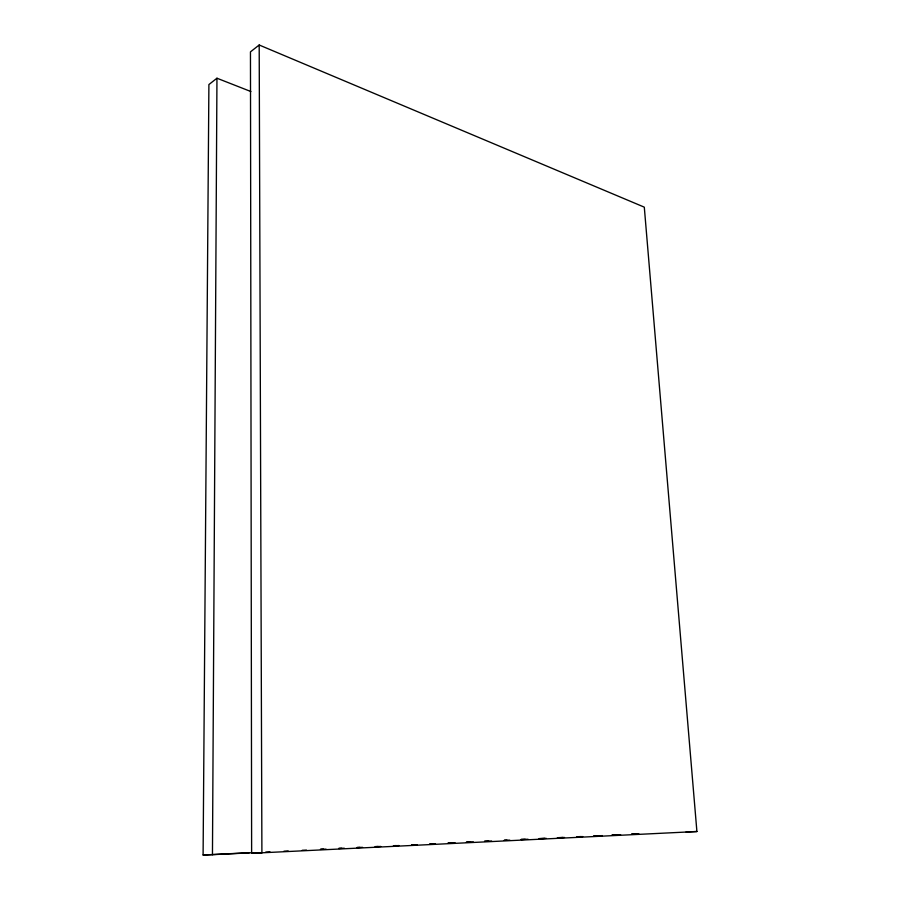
<?xml version="1.0" encoding="UTF-8"?>
<svg xmlns="http://www.w3.org/2000/svg" width="900" height="900" viewBox="0 0 900 900"><rect width="100%" height="100%" fill="white"/><g stroke="black" fill="none" stroke-linecap="round" stroke-linejoin="round"><path stroke-width="1.35" d="M216.956 78.221L208.901 84.555L203.096 855L212.456 854.674L216.956 78.221L250.886 91.53M259.189 45L250.459 51.863L251.629 853.312L261.9 852.964L259.189 45L644.299 207.157L696.904 831.521L251.629 853.312M203.096 855L249.311 852.75M320.738 849.262L323.539 849.127M338.94 848.374L341.741 848.239M357.142 847.485L359.944 847.35M375.356 846.596L378.157 846.461M393.559 845.707L396.36 845.572M411.761 844.819L414.562 844.684M429.964 843.93L434.171 843.727M448.178 843.041L452.374 842.839M470.576 841.95L466.38 842.153L473.355 841.928M484.582 841.264L488.79 841.061M506.993 840.173L504.191 840.308L509.816 840.139M525.195 839.284L520.999 839.486L528.053 839.25M539.201 838.597L544.804 838.327M557.404 837.709L563.006 837.439M577.012 836.752L581.209 836.55M593.82 835.931L599.423 835.661M612.023 835.043L617.625 834.773M631.631 834.086L636.941 833.861M212.456 854.674L253.125 852.683M265.759 852.075L269.966 851.861M283.984 851.175L288.191 850.972M302.22 850.286L306.428 850.084M320.456 849.398L326.07 849.127M338.692 848.509L344.306 848.227M356.929 847.62L362.543 847.339M375.165 846.72L380.779 846.45M393.401 845.831L399.004 845.561M411.637 844.942L417.24 844.673M429.863 844.054L435.476 843.773M448.099 843.165L455.119 842.816M484.571 841.376L491.591 841.039M539.28 838.699L546.289 838.361M557.516 837.81L564.525 837.472M577.148 836.854L582.761 836.584M593.977 836.033L602.404 835.616M612.214 835.144L620.629 834.727M631.856 834.176L638.865 833.839M686.115 831.938L696.904 831.521"/></g></svg>
